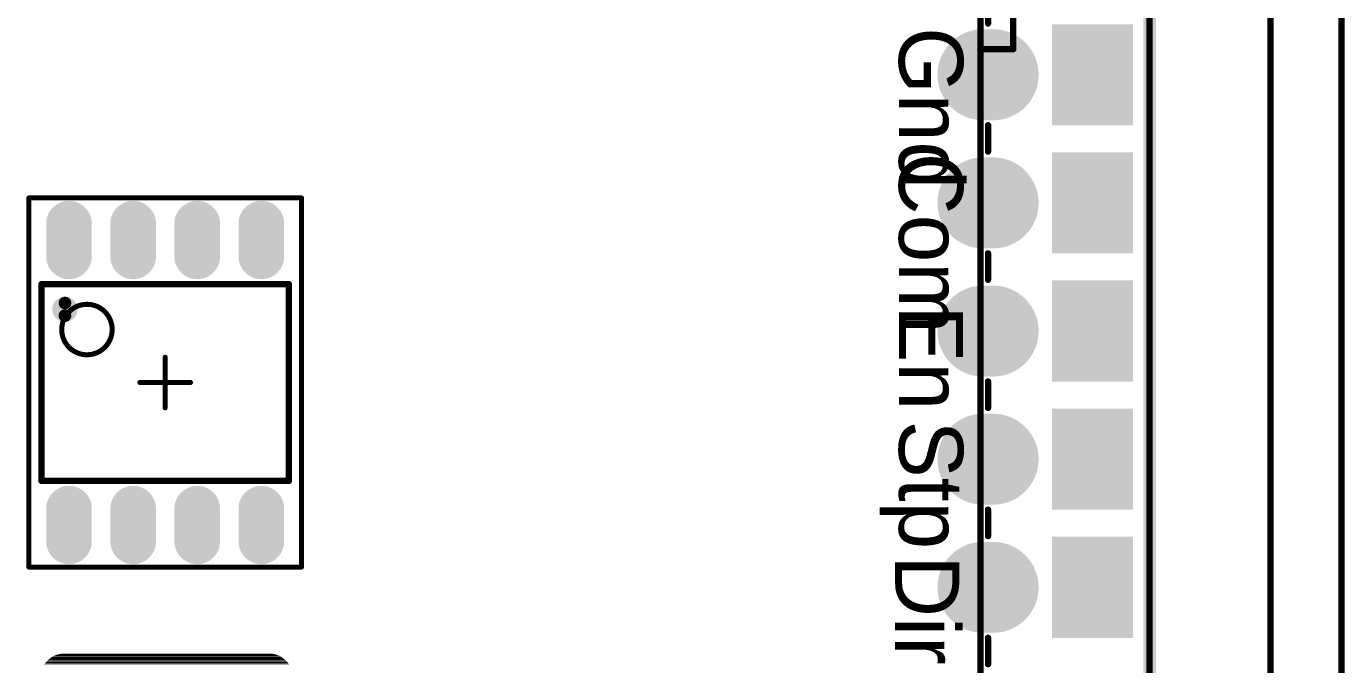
# Model space of a CAD drawing. Header units: millimetres. Extents: x 24.4 to 70.3, y 27.3 to 70.9.
# Drawn here: x 44.15 to 70.26, y 41.31 to 53.96 of the extents above; entities that cross this region are included whole.
import ezdxf

# ---------------------------------------------------------------- set-up
doc = ezdxf.new("R2010")
doc.units = ezdxf.units.MM
for name, color, linetype in [('BottomLayer', 5, 'Continuous'), ('BottomOverlay', 54, 'Continuous'), ('BottomPaste', 16, 'Continuous'), ('BottomSolder', 6, 'Continuous'), ('KeepOutLayer', 6, 'Continuous'), ('Mechanical1', 6, 'Continuous'), ('Mechanical13', 56, 'Continuous'), ('Mechanical15', 56, 'Continuous'), ('Mechanical2', 216, 'Continuous'), ('MidLayer1', 16, 'Continuous'), ('MidLayer2', 76, 'Continuous'), ('MultiLayer', 9, 'Continuous'), ('PadHoleLayer', 156, 'Continuous'), ('TopLayer', 1, 'Continuous'), ('TopOverlay', 2, 'Continuous'), ('TopSolder', 216, 'Continuous')]:
    doc.layers.add(name, color=color, linetype=linetype)

# ---------------------------------------------------------------- blocks, each defined once
blk = doc.blocks.new('XH_8AH_4')
at = {"layer": 'BottomLayer', "const_width": 1.6}
for points in [[(-0.1, 6.35), (0.1, 6.35)], [(-0.1, 3.81), (0.1, 3.81)], [(-0.1, 1.27), (0.1, 1.27)], [(-0.1, -1.27), (0.1, -1.27)], [(-0.1, -3.81), (0.1, -3.81)]]:
    blk.add_lwpolyline(points, dxfattribs=at)
at = {"layer": 'BottomLayer', "const_width": 0.8}
for points in [[(-0.5, 6.35, 1), (0.3, 6.35, 1)], [(-0.3, 6.35, 1), (0.5, 6.35, 1)], [(-0.5, 3.81, 1), (0.3, 3.81, 1)], [(-0.3, 3.81, 1), (0.5, 3.81, 1)], [(-0.5, 1.27, 1), (0.3, 1.27, 1)], [(-0.3, 1.27, 1), (0.5, 1.27, 1)], [(-0.5, -1.27, 1), (0.3, -1.27, 1)], [(-0.3, -1.27, 1), (0.5, -1.27, 1)], [(-0.5, -3.81, 1), (0.3, -3.81, 1)], [(-0.3, -3.81, 1), (0.5, -3.81, 1)]]:
    blk.add_lwpolyline(points, format="xyb", close=True, dxfattribs=at)
at = {"layer": 'BottomSolder', "const_width": 1.803}
for points in [[(-0.1, 6.35), (0.1, 6.35)], [(-0.1, 3.81), (0.1, 3.81)], [(-0.1, 1.27), (0.1, 1.27)], [(-0.1, -1.27), (0.1, -1.27)], [(-0.1, -3.81), (0.1, -3.81)]]:
    blk.add_lwpolyline(points, dxfattribs=at)
at = {"layer": 'BottomSolder', "const_width": 0.902}
for points in [[(-0.551, 6.35, 1), (0.351, 6.35, 1)], [(-0.351, 6.35, 1), (0.551, 6.35, 1)], [(-0.551, 3.81, 1), (0.351, 3.81, 1)], [(-0.351, 3.81, 1), (0.551, 3.81, 1)], [(-0.551, 1.27, 1), (0.351, 1.27, 1)], [(-0.351, 1.27, 1), (0.551, 1.27, 1)], [(-0.551, -1.27, 1), (0.351, -1.27, 1)], [(-0.351, -1.27, 1), (0.551, -1.27, 1)], [(-0.551, -3.81, 1), (0.351, -3.81, 1)], [(-0.351, -3.81, 1), (0.551, -3.81, 1)]]:
    blk.add_lwpolyline(points, format="xyb", close=True, dxfattribs=at)
at = {"layer": 'MidLayer1', "const_width": 1.6}
for points in [[(-0.1, 6.35), (0.1, 6.35)], [(-0.1, 3.81), (0.1, 3.81)], [(-0.1, 1.27), (0.1, 1.27)], [(-0.1, -1.27), (0.1, -1.27)], [(-0.1, -3.81), (0.1, -3.81)]]:
    blk.add_lwpolyline(points, dxfattribs=at)
at = {"layer": 'MidLayer1', "const_width": 0.8}
for points in [[(-0.5, 6.35, 1), (0.3, 6.35, 1)], [(-0.3, 6.35, 1), (0.5, 6.35, 1)], [(-0.5, 3.81, 1), (0.3, 3.81, 1)], [(-0.3, 3.81, 1), (0.5, 3.81, 1)], [(-0.5, 1.27, 1), (0.3, 1.27, 1)], [(-0.3, 1.27, 1), (0.5, 1.27, 1)], [(-0.5, -1.27, 1), (0.3, -1.27, 1)], [(-0.3, -1.27, 1), (0.5, -1.27, 1)], [(-0.5, -3.81, 1), (0.3, -3.81, 1)], [(-0.3, -3.81, 1), (0.5, -3.81, 1)]]:
    blk.add_lwpolyline(points, format="xyb", close=True, dxfattribs=at)
at = {"layer": 'MidLayer2', "const_width": 1.6}
for points in [[(-0.1, 6.35), (0.1, 6.35)], [(-0.1, 3.81), (0.1, 3.81)], [(-0.1, 1.27), (0.1, 1.27)], [(-0.1, -1.27), (0.1, -1.27)], [(-0.1, -3.81), (0.1, -3.81)]]:
    blk.add_lwpolyline(points, dxfattribs=at)
at = {"layer": 'MidLayer2', "const_width": 0.8}
for points in [[(-0.5, 6.35, 1), (0.3, 6.35, 1)], [(-0.3, 6.35, 1), (0.5, 6.35, 1)], [(-0.5, 3.81, 1), (0.3, 3.81, 1)], [(-0.3, 3.81, 1), (0.5, 3.81, 1)], [(-0.5, 1.27, 1), (0.3, 1.27, 1)], [(-0.3, 1.27, 1), (0.5, 1.27, 1)], [(-0.5, -1.27, 1), (0.3, -1.27, 1)], [(-0.3, -1.27, 1), (0.5, -1.27, 1)], [(-0.5, -3.81, 1), (0.3, -3.81, 1)], [(-0.3, -3.81, 1), (0.5, -3.81, 1)]]:
    blk.add_lwpolyline(points, format="xyb", close=True, dxfattribs=at)
at = {"layer": 'MultiLayer', "const_width": 1.6}
for points in [[(-0.1, 6.35), (0.1, 6.35)], [(-0.1, 3.81), (0.1, 3.81)], [(-0.1, 1.27), (0.1, 1.27)], [(-0.1, -1.27), (0.1, -1.27)], [(-0.1, -3.81), (0.1, -3.81)]]:
    blk.add_lwpolyline(points, dxfattribs=at)
at = {"layer": 'MultiLayer', "const_width": 0.8}
for points in [[(-0.5, 6.35, 1), (0.3, 6.35, 1)], [(-0.3, 6.35, 1), (0.5, 6.35, 1)], [(-0.5, 3.81, 1), (0.3, 3.81, 1)], [(-0.3, 3.81, 1), (0.5, 3.81, 1)], [(-0.5, 1.27, 1), (0.3, 1.27, 1)], [(-0.3, 1.27, 1), (0.5, 1.27, 1)], [(-0.5, -1.27, 1), (0.3, -1.27, 1)], [(-0.3, -1.27, 1), (0.5, -1.27, 1)], [(-0.5, -3.81, 1), (0.3, -3.81, 1)], [(-0.3, -3.81, 1), (0.5, -3.81, 1)]]:
    blk.add_lwpolyline(points, format="xyb", close=True, dxfattribs=at)
at = {"layer": 'PadHoleLayer', "const_width": 0.47}
for points in [[(-0.235, 6.35, 1), (0.235, 6.35, 1)], [(-0.235, 3.81, 1), (0.235, 3.81, 1)], [(-0.235, 1.27, 1), (0.235, 1.27, 1)], [(-0.235, -1.27, 1), (0.235, -1.27, 1)], [(-0.235, -3.81, 1), (0.235, -3.81, 1)]]:
    blk.add_lwpolyline(points, format="xyb", close=True, dxfattribs=at)
at = {"layer": 'TopLayer', "const_width": 1.6}
for points in [[(-0.1, 6.35), (0.1, 6.35)], [(-0.1, 3.81), (0.1, 3.81)], [(-0.1, 1.27), (0.1, 1.27)], [(-0.1, -1.27), (0.1, -1.27)], [(-0.1, -3.81), (0.1, -3.81)]]:
    blk.add_lwpolyline(points, dxfattribs=at)
at = {"layer": 'TopLayer', "const_width": 0.8}
for points in [[(-0.5, 6.35, 1), (0.3, 6.35, 1)], [(-0.3, 6.35, 1), (0.5, 6.35, 1)], [(-0.5, 3.81, 1), (0.3, 3.81, 1)], [(-0.3, 3.81, 1), (0.5, 3.81, 1)], [(-0.5, 1.27, 1), (0.3, 1.27, 1)], [(-0.3, 1.27, 1), (0.5, 1.27, 1)], [(-0.5, -1.27, 1), (0.3, -1.27, 1)], [(-0.3, -1.27, 1), (0.5, -1.27, 1)], [(-0.5, -3.81, 1), (0.3, -3.81, 1)], [(-0.3, -3.81, 1), (0.5, -3.81, 1)]]:
    blk.add_lwpolyline(points, format="xyb", close=True, dxfattribs=at)
at = {"layer": 'TopOverlay', "const_width": 0.127}
for points in [[(7, -9.19), (7, 9.19)], [(0, 7.368), (0, 7.889)], [(0, 4.828), (0, 5.349)], [(0, 2.288), (0, 2.809)], [(0, -0.252), (0, 0.269)], [(0, -2.792), (0, -2.271)], [(0, -5.332), (0, -4.811)]]:
    blk.add_lwpolyline(points, dxfattribs=at)
at = {"layer": 'TopOverlay', "const_width": 0.0635}
for points in [[(-0.032, 7.368, 1), (0.032, 7.368, 1)], [(-0.032, 5.349, 1), (0.032, 5.349, 1)], [(-0.032, 4.828, 1), (0.032, 4.828, 1)], [(-0.032, 2.809, 1), (0.032, 2.809, 1)], [(-0.032, 2.288, 1), (0.032, 2.288, 1)], [(-0.032, 0.269, 1), (0.032, 0.269, 1)], [(-0.032, -0.252, 1), (0.032, -0.252, 1)], [(-0.032, -2.271, 1), (0.032, -2.271, 1)], [(-0.032, -2.792, 1), (0.032, -2.792, 1)], [(-0.032, -4.811, 1), (0.032, -4.811, 1)], [(-0.032, -5.332, 1), (0.032, -5.332, 1)]]:
    blk.add_lwpolyline(points, format="xyb", close=True, dxfattribs=at)
at = {"layer": 'TopSolder', "const_width": 1.803}
for points in [[(-0.1, 6.35), (0.1, 6.35)], [(-0.1, 3.81), (0.1, 3.81)], [(-0.1, 1.27), (0.1, 1.27)], [(-0.1, -1.27), (0.1, -1.27)], [(-0.1, -3.81), (0.1, -3.81)]]:
    blk.add_lwpolyline(points, dxfattribs=at)
at = {"layer": 'TopSolder', "const_width": 0.902}
for points in [[(-0.551, 6.35, 1), (0.351, 6.35, 1)], [(-0.351, 6.35, 1), (0.551, 6.35, 1)], [(-0.551, 3.81, 1), (0.351, 3.81, 1)], [(-0.351, 3.81, 1), (0.551, 3.81, 1)], [(-0.551, 1.27, 1), (0.351, 1.27, 1)], [(-0.351, 1.27, 1), (0.551, 1.27, 1)], [(-0.551, -1.27, 1), (0.351, -1.27, 1)], [(-0.351, -1.27, 1), (0.551, -1.27, 1)], [(-0.551, -3.81, 1), (0.351, -3.81, 1)], [(-0.351, -3.81, 1), (0.551, -3.81, 1)]]:
    blk.add_lwpolyline(points, format="xyb", close=True, dxfattribs=at)
blk = doc.blocks.new('SOP_8_B_15')
at = {"layer": 'BottomLayer', "const_width": 0.7}
for points in [[(-2.5, 1.905), (-3.149, 1.905)], [(3.149, 1.905), (2.5, 1.905)], [(-2.5, 0.635), (-3.149, 0.635)], [(3.149, 0.635), (2.5, 0.635)], [(-2.5, -0.635), (-3.149, -0.635)], [(3.149, -0.635), (2.5, -0.635)], [(-2.5, -1.905), (-3.149, -1.905)], [(3.149, -1.905), (2.5, -1.905)]]:
    blk.add_lwpolyline(points, dxfattribs=at)
at = {"layer": 'BottomLayer', "const_width": 0.35}
for points in [[(-3.324, 1.905, 1), (-2.974, 1.905, 1)], [(-2.675, 1.905, 1), (-2.325, 1.905, 1)], [(2.325, 1.905, 1), (2.675, 1.905, 1)], [(2.974, 1.905, 1), (3.324, 1.905, 1)], [(-3.324, 0.635, 1), (-2.974, 0.635, 1)], [(-2.675, 0.635, 1), (-2.325, 0.635, 1)], [(2.325, 0.635, 1), (2.675, 0.635, 1)], [(2.974, 0.635, 1), (3.324, 0.635, 1)], [(-3.324, -0.635, 1), (-2.974, -0.635, 1)], [(-2.675, -0.635, 1), (-2.325, -0.635, 1)], [(2.325, -0.635, 1), (2.675, -0.635, 1)], [(2.974, -0.635, 1), (3.324, -0.635, 1)], [(-3.324, -1.905, 1), (-2.974, -1.905, 1)], [(-2.675, -1.905, 1), (-2.325, -1.905, 1)], [(2.325, -1.905, 1), (2.675, -1.905, 1)], [(2.974, -1.905, 1), (3.324, -1.905, 1)]]:
    blk.add_lwpolyline(points, format="xyb", close=True, dxfattribs=at)
at = {"layer": 'BottomOverlay', "const_width": 0.127}
for points in [[(1.95, 2.45), (-1.95, 2.45)], [(-1.95, -2.45), (-1.95, 2.45)], [(1.95, -2.45), (1.95, 2.45)], [(1.95, -2.45), (-1.95, -2.45)]]:
    blk.add_lwpolyline(points, dxfattribs=at)
at = {"layer": 'BottomOverlay'}
for points, const_width in [([(-1.982, 2.45, 1), (-1.918, 2.45, 1)], 0.0635), ([(-1.982, 2.45, 1), (-1.918, 2.45, 1)], 0.0635), ([(1.918, 2.45, 1), (1.982, 2.45, 1)], 0.0635), ([(1.918, 2.45, 1), (1.982, 2.45, 1)], 0.0635), ([(-1.325, -1.986, 1), (-1.575, -1.986, 1)], 0.25), ([(-1.638, -1.986, 1), (-1.513, -1.986, 1)], 0.125), ([(-1.388, -1.986, 1), (-1.263, -1.986, 1)], 0.125), ([(-1.982, -2.45, 1), (-1.918, -2.45, 1)], 0.0635), ([(-1.982, -2.45, 1), (-1.918, -2.45, 1)], 0.0635), ([(1.918, -2.45, 1), (1.982, -2.45, 1)], 0.0635), ([(1.918, -2.45, 1), (1.982, -2.45, 1)], 0.0635)]:
    blk.add_lwpolyline(points, format="xyb", close=True, dxfattribs=dict(at, const_width=const_width))
at = {"layer": 'BottomPaste', "const_width": 0.7}
for points in [[(-2.5, 1.905), (-3.149, 1.905)], [(3.149, 1.905), (2.5, 1.905)], [(-2.5, 0.635), (-3.149, 0.635)], [(3.149, 0.635), (2.5, 0.635)], [(-2.5, -0.635), (-3.149, -0.635)], [(3.149, -0.635), (2.5, -0.635)], [(-2.5, -1.905), (-3.149, -1.905)], [(3.149, -1.905), (2.5, -1.905)]]:
    blk.add_lwpolyline(points, dxfattribs=at)
at = {"layer": 'BottomPaste', "const_width": 0.35}
for points in [[(-3.324, 1.905, 1), (-2.974, 1.905, 1)], [(-2.675, 1.905, 1), (-2.325, 1.905, 1)], [(2.325, 1.905, 1), (2.675, 1.905, 1)], [(2.974, 1.905, 1), (3.324, 1.905, 1)], [(-3.324, 0.635, 1), (-2.974, 0.635, 1)], [(-2.675, 0.635, 1), (-2.325, 0.635, 1)], [(2.325, 0.635, 1), (2.675, 0.635, 1)], [(2.974, 0.635, 1), (3.324, 0.635, 1)], [(-3.324, -0.635, 1), (-2.974, -0.635, 1)], [(-2.675, -0.635, 1), (-2.325, -0.635, 1)], [(2.325, -0.635, 1), (2.675, -0.635, 1)], [(2.974, -0.635, 1), (3.324, -0.635, 1)], [(-3.324, -1.905, 1), (-2.974, -1.905, 1)], [(-2.675, -1.905, 1), (-2.325, -1.905, 1)], [(2.325, -1.905, 1), (2.675, -1.905, 1)], [(2.974, -1.905, 1), (3.324, -1.905, 1)]]:
    blk.add_lwpolyline(points, format="xyb", close=True, dxfattribs=at)
at = {"layer": 'BottomSolder', "const_width": 0.903}
for points in [[(-2.5, 1.905), (-3.149, 1.905)], [(3.149, 1.905), (2.5, 1.905)], [(-2.5, 0.635), (-3.149, 0.635)], [(3.149, 0.635), (2.5, 0.635)], [(-2.5, -0.635), (-3.149, -0.635)], [(3.149, -0.635), (2.5, -0.635)], [(-2.5, -1.905), (-3.149, -1.905)], [(3.149, -1.905), (2.5, -1.905)]]:
    blk.add_lwpolyline(points, dxfattribs=at)
at = {"layer": 'BottomSolder', "const_width": 0.452}
for points in [[(-3.375, 1.905, 1), (-2.923, 1.905, 1)], [(-2.726, 1.905, 1), (-2.274, 1.905, 1)], [(2.274, 1.905, 1), (2.726, 1.905, 1)], [(2.923, 1.905, 1), (3.375, 1.905, 1)], [(-3.375, 0.635, 1), (-2.923, 0.635, 1)], [(-2.726, 0.635, 1), (-2.274, 0.635, 1)], [(2.274, 0.635, 1), (2.726, 0.635, 1)], [(2.923, 0.635, 1), (3.375, 0.635, 1)], [(-3.375, -0.635, 1), (-2.923, -0.635, 1)], [(-2.726, -0.635, 1), (-2.274, -0.635, 1)], [(2.274, -0.635, 1), (2.726, -0.635, 1)], [(2.923, -0.635, 1), (3.375, -0.635, 1)], [(-3.375, -1.905, 1), (-2.923, -1.905, 1)], [(-2.726, -1.905, 1), (-2.274, -1.905, 1)], [(2.274, -1.905, 1), (2.726, -1.905, 1)], [(2.923, -1.905, 1), (3.375, -1.905, 1)]]:
    blk.add_lwpolyline(points, format="xyb", close=True, dxfattribs=at)
at = {"layer": 'Mechanical13'}
for points, const_width in [([(-0.55, -1.55, 1), (-1.55, -1.55, 1)], 0.1), ([(-1.575, -1.55, 1), (-1.525, -1.55, 1)], 0.05), ([(-0.575, -1.55, 1), (-0.525, -1.55, 1)], 0.05)]:
    blk.add_lwpolyline(points, format="xyb", close=True, dxfattribs=dict(at, const_width=const_width))
at = {"layer": 'Mechanical15', "const_width": 0.1}
for points in [[(3.658, 2.7), (-3.658, 2.7)], [(-3.658, -2.7), (-3.658, 2.7)], [(3.658, -2.7), (3.658, 2.7)], [(0, -0.5), (0, 0.5)], [(0.5, 0), (-0.5, 0)], [(3.658, -2.7), (-3.658, -2.7)]]:
    blk.add_lwpolyline(points, dxfattribs=at)
at = {"layer": 'Mechanical15', "const_width": 0.05}
for points in [[(-3.683, 2.7, 1), (-3.633, 2.7, 1)], [(-3.683, 2.7, 1), (-3.633, 2.7, 1)], [(3.633, 2.7, 1), (3.683, 2.7, 1)], [(3.633, 2.7, 1), (3.683, 2.7, 1)], [(-0.025, 0.5, 1), (0.025, 0.5, 1)], [(-0.525, 0, 1), (-0.475, 0, 1)], [(0.475, 0, 1), (0.525, 0, 1)], [(-0.025, -0.5, 1), (0.025, -0.5, 1)], [(-3.683, -2.7, 1), (-3.633, -2.7, 1)], [(-3.683, -2.7, 1), (-3.633, -2.7, 1)], [(3.633, -2.7, 1), (3.683, -2.7, 1)], [(3.633, -2.7, 1), (3.683, -2.7, 1)]]:
    blk.add_lwpolyline(points, format="xyb", close=True, dxfattribs=at)
blk = doc.blocks.new('XH_8AK_17')
at = {"layer": 'BottomLayer', "const_width": 0.98}
for points in [[(-3.5, 0), (-4.12, 0)], [(-0.96, 0), (-1.58, 0)], [(1.58, 0), (0.96, 0)], [(4.12, 0), (3.5, 0)], [(6.66, 0), (6.04, 0)]]:
    blk.add_lwpolyline(points, dxfattribs=at)
at = {"layer": 'BottomLayer', "const_width": 0.49}
for points in [[(-4.365, 0, 1), (-3.875, 0, 1)], [(-3.745, 0, 1), (-3.255, 0, 1)], [(-1.825, 0, 1), (-1.335, 0, 1)], [(-1.205, 0, 1), (-0.715, 0, 1)], [(0.715, 0, 1), (1.205, 0, 1)], [(1.335, 0, 1), (1.825, 0, 1)], [(3.255, 0, 1), (3.745, 0, 1)], [(3.875, 0, 1), (4.365, 0, 1)], [(5.795, 0, 1), (6.285, 0, 1)], [(6.415, 0, 1), (6.905, 0, 1)]]:
    blk.add_lwpolyline(points, format="xyb", close=True, dxfattribs=at)
at = {"layer": 'BottomLayer'}
for points in [[(-4.71, -0.521), (-2.91, -0.521), (-4.71, 0.876), (-2.91, 0.876)], [(-2.17, -0.521), (-0.37, -0.521), (-2.17, 0.876), (-0.37, 0.876)], [(0.37, -0.521), (2.17, -0.521), (0.37, 0.876), (2.17, 0.876)], [(2.91, -0.521), (4.71, -0.521), (2.91, 0.876), (4.71, 0.876)], [(5.45, -0.521), (7.25, -0.521), (5.45, 0.876), (7.25, 0.876)]]:
    blk.add_solid(points, dxfattribs=at)
at = {"layer": 'BottomPaste'}
for points in [[(-4.71, -0.521), (-2.91, -0.521), (-4.71, 0.876), (-2.91, 0.876)], [(-2.17, -0.521), (-0.37, -0.521), (-2.17, 0.876), (-0.37, 0.876)], [(0.37, -0.521), (2.17, -0.521), (0.37, 0.876), (2.17, 0.876)], [(2.91, -0.521), (4.71, -0.521), (2.91, 0.876), (4.71, 0.876)], [(5.45, -0.521), (7.25, -0.521), (5.45, 0.876), (7.25, 0.876)]]:
    blk.add_solid(points, dxfattribs=at)
at = {"layer": 'BottomSolder', "const_width": 1.183}
for points in [[(-3.5, 0), (-4.12, 0)], [(-0.96, 0), (-1.58, 0)], [(1.58, 0), (0.96, 0)], [(4.12, 0), (3.5, 0)], [(6.66, 0), (6.04, 0)]]:
    blk.add_lwpolyline(points, dxfattribs=at)
at = {"layer": 'BottomSolder', "const_width": 0.592}
for points in [[(-4.416, 0, 1), (-3.824, 0, 1)], [(-3.796, 0, 1), (-3.204, 0, 1)], [(-1.876, 0, 1), (-1.284, 0, 1)], [(-1.256, 0, 1), (-0.664, 0, 1)], [(0.664, 0, 1), (1.256, 0, 1)], [(1.284, 0, 1), (1.876, 0, 1)], [(3.204, 0, 1), (3.796, 0, 1)], [(3.824, 0, 1), (4.416, 0, 1)], [(5.744, 0, 1), (6.336, 0, 1)], [(6.364, 0, 1), (6.956, 0, 1)]]:
    blk.add_lwpolyline(points, format="xyb", close=True, dxfattribs=at)
at = {"layer": 'BottomSolder'}
for points in [[(-4.812, -0.622), (-2.808, -0.622), (-4.812, 0.978), (-2.808, 0.978)], [(-2.272, -0.622), (-0.268, -0.622), (-2.272, 0.978), (-0.268, 0.978)], [(0.268, -0.622), (2.272, -0.622), (0.268, 0.978), (2.272, 0.978)], [(2.808, -0.622), (4.812, -0.622), (2.808, 0.978), (4.812, 0.978)], [(5.348, -0.622), (7.352, -0.622), (5.348, 0.978), (7.352, 0.978)]]:
    blk.add_solid(points, dxfattribs=at)
at = {"layer": 'MidLayer1', "const_width": 0.98}
for points in [[(-3.5, 0), (-4.12, 0)], [(-0.96, 0), (-1.58, 0)], [(1.58, 0), (0.96, 0)], [(4.12, 0), (3.5, 0)], [(6.66, 0), (6.04, 0)]]:
    blk.add_lwpolyline(points, dxfattribs=at)
at = {"layer": 'MidLayer1', "const_width": 0.49}
for points in [[(-4.365, 0, 1), (-3.875, 0, 1)], [(-3.745, 0, 1), (-3.255, 0, 1)], [(-1.825, 0, 1), (-1.335, 0, 1)], [(-1.205, 0, 1), (-0.715, 0, 1)], [(0.715, 0, 1), (1.205, 0, 1)], [(1.335, 0, 1), (1.825, 0, 1)], [(3.255, 0, 1), (3.745, 0, 1)], [(3.875, 0, 1), (4.365, 0, 1)], [(5.795, 0, 1), (6.285, 0, 1)], [(6.415, 0, 1), (6.905, 0, 1)]]:
    blk.add_lwpolyline(points, format="xyb", close=True, dxfattribs=at)
at = {"layer": 'MidLayer2', "const_width": 0.98}
for points in [[(-3.5, 0), (-4.12, 0)], [(-0.96, 0), (-1.58, 0)], [(1.58, 0), (0.96, 0)], [(4.12, 0), (3.5, 0)], [(6.66, 0), (6.04, 0)]]:
    blk.add_lwpolyline(points, dxfattribs=at)
at = {"layer": 'MidLayer2', "const_width": 0.49}
for points in [[(-4.365, 0, 1), (-3.875, 0, 1)], [(-3.745, 0, 1), (-3.255, 0, 1)], [(-1.825, 0, 1), (-1.335, 0, 1)], [(-1.205, 0, 1), (-0.715, 0, 1)], [(0.715, 0, 1), (1.205, 0, 1)], [(1.335, 0, 1), (1.825, 0, 1)], [(3.255, 0, 1), (3.745, 0, 1)], [(3.875, 0, 1), (4.365, 0, 1)], [(5.795, 0, 1), (6.285, 0, 1)], [(6.415, 0, 1), (6.905, 0, 1)]]:
    blk.add_lwpolyline(points, format="xyb", close=True, dxfattribs=at)
at = {"layer": 'MultiLayer', "const_width": 0.98}
for points in [[(-3.5, 0), (-4.12, 0)], [(-0.96, 0), (-1.58, 0)], [(1.58, 0), (0.96, 0)], [(4.12, 0), (3.5, 0)], [(6.66, 0), (6.04, 0)]]:
    blk.add_lwpolyline(points, dxfattribs=at)
at = {"layer": 'MultiLayer', "const_width": 0.49}
for points in [[(-4.365, 0, 1), (-3.875, 0, 1)], [(-3.745, 0, 1), (-3.255, 0, 1)], [(-1.825, 0, 1), (-1.335, 0, 1)], [(-1.205, 0, 1), (-0.715, 0, 1)], [(0.715, 0, 1), (1.205, 0, 1)], [(1.335, 0, 1), (1.825, 0, 1)], [(3.255, 0, 1), (3.745, 0, 1)], [(3.875, 0, 1), (4.365, 0, 1)], [(5.795, 0, 1), (6.285, 0, 1)], [(6.415, 0, 1), (6.905, 0, 1)]]:
    blk.add_lwpolyline(points, format="xyb", close=True, dxfattribs=at)
at = {"layer": 'PadHoleLayer', "const_width": 0.415}
for points in [[(-4.018, 0, 1), (-3.602, 0, 1)], [(-1.477, 0, 1), (-1.062, 0, 1)], [(1.062, 0, 1), (1.478, 0, 1)], [(3.602, 0, 1), (4.018, 0, 1)], [(6.142, 0, 1), (6.558, 0, 1)]]:
    blk.add_lwpolyline(points, format="xyb", close=True, dxfattribs=at)
at = {"layer": 'TopLayer', "const_width": 0.98}
for points in [[(-3.5, 0), (-4.12, 0)], [(-0.96, 0), (-1.58, 0)], [(1.58, 0), (0.96, 0)], [(4.12, 0), (3.5, 0)], [(6.66, 0), (6.04, 0)]]:
    blk.add_lwpolyline(points, dxfattribs=at)
at = {"layer": 'TopLayer', "const_width": 0.49}
for points in [[(-4.365, 0, 1), (-3.875, 0, 1)], [(-3.745, 0, 1), (-3.255, 0, 1)], [(-1.825, 0, 1), (-1.335, 0, 1)], [(-1.205, 0, 1), (-0.715, 0, 1)], [(0.715, 0, 1), (1.205, 0, 1)], [(1.335, 0, 1), (1.825, 0, 1)], [(3.255, 0, 1), (3.745, 0, 1)], [(3.875, 0, 1), (4.365, 0, 1)], [(5.795, 0, 1), (6.285, 0, 1)], [(6.415, 0, 1), (6.905, 0, 1)]]:
    blk.add_lwpolyline(points, format="xyb", close=True, dxfattribs=at)
at = {"layer": 'TopOverlay', "const_width": 0.127}
for points in [[(-6.35, 2.4), (6.858, 2.4)], [(6.858, 2.4), (6.858, 1.75)], [(6.858, 2.4), (8.763, 2.4)], [(6.858, 1.75), (8.763, 1.75)], [(-11.43, -3.345), (11.36, -3.345)]]:
    blk.add_lwpolyline(points, dxfattribs=at)
at = {"layer": 'TopOverlay', "const_width": 0.0635}
for points in [[(6.826, 2.4, 1), (6.89, 2.4, 1)], [(6.826, 2.4, 1), (6.89, 2.4, 1)], [(6.826, 2.4, 1), (6.89, 2.4, 1)], [(6.826, 1.75, 1), (6.89, 1.75, 1)], [(6.826, 1.75, 1), (6.89, 1.75, 1)]]:
    blk.add_lwpolyline(points, format="xyb", close=True, dxfattribs=at)
at = {"layer": 'TopSolder', "const_width": 1.183}
for points in [[(-3.5, 0), (-4.12, 0)], [(-0.96, 0), (-1.58, 0)], [(1.58, 0), (0.96, 0)], [(4.12, 0), (3.5, 0)], [(6.66, 0), (6.04, 0)]]:
    blk.add_lwpolyline(points, dxfattribs=at)
at = {"layer": 'TopSolder', "const_width": 0.592}
for points in [[(-4.416, 0, 1), (-3.824, 0, 1)], [(-3.796, 0, 1), (-3.204, 0, 1)], [(-1.876, 0, 1), (-1.284, 0, 1)], [(-1.256, 0, 1), (-0.664, 0, 1)], [(0.664, 0, 1), (1.256, 0, 1)], [(1.284, 0, 1), (1.876, 0, 1)], [(3.204, 0, 1), (3.796, 0, 1)], [(3.824, 0, 1), (4.416, 0, 1)], [(5.744, 0, 1), (6.336, 0, 1)], [(6.364, 0, 1), (6.956, 0, 1)]]:
    blk.add_lwpolyline(points, format="xyb", close=True, dxfattribs=at)

msp = doc.modelspace()

# ---------------------------------------------------------------- linework, layer by layer
at = {"layer": 'KeepOutLayer', "const_width": 0.254}
msp.add_lwpolyline([(66.4, 31.695), (66.4, 62.105)], dxfattribs=at)
at = {"layer": 'Mechanical1', "const_width": 0.254}
msp.add_lwpolyline([(66.4, 31.695), (66.4, 62.105)], dxfattribs=at)
at = {"layer": 'Mechanical2', "const_width": 0.127}
msp.add_lwpolyline([(66.4, 27.4), (66.4, 66.4)], dxfattribs=at)
at = {"layer": 'TopOverlay', "const_width": 0.00162}
for points in [[(44.817, 41.52), (49.042, 41.52)], [(44.825, 41.522), (49.034, 41.522)], [(44.835, 41.524), (49.024, 41.524)], [(44.844, 41.525), (49.014, 41.525)], [(44.857, 41.527), (49.001, 41.527)], [(44.873, 41.528), (48.985, 41.528)], [(44.502, 41.309), (49.357, 41.309)], [(44.504, 41.312), (49.355, 41.312)], [(44.504, 41.31), (49.355, 41.31)], [(44.505, 41.313), (49.353, 41.313)], [(44.507, 41.317), (49.352, 41.317)], [(44.507, 41.315), (49.352, 41.315)], [(44.508, 41.318), (49.35, 41.318)], [(44.51, 41.32), (49.349, 41.32)], [(44.512, 41.323), (49.347, 41.323)], [(44.512, 41.322), (49.347, 41.322)], [(44.513, 41.325), (49.345, 41.325)], [(44.515, 41.328), (49.344, 41.328)], [(44.515, 41.326), (49.344, 41.326)], [(44.516, 41.33), (49.342, 41.33)], [(44.518, 41.331), (49.34, 41.331)], [(44.52, 41.334), (49.339, 41.334)], [(44.52, 41.333), (49.339, 41.333)], [(44.521, 41.336), (49.337, 41.336)], [(44.523, 41.338), (49.336, 41.338)], [(44.525, 41.339), (49.334, 41.339)], [(44.526, 41.343), (49.332, 41.343)], [(44.526, 41.341), (49.332, 41.341)], [(44.528, 41.344), (49.331, 41.344)], [(44.529, 41.346), (49.329, 41.346)], [(44.531, 41.347), (49.328, 41.347)], [(44.533, 41.351), (49.326, 41.351)], [(44.533, 41.349), (49.326, 41.349)], [(44.534, 41.352), (49.324, 41.352)], [(44.536, 41.354), (49.323, 41.354)], [(44.537, 41.355), (49.321, 41.355)], [(44.539, 41.357), (49.319, 41.357)], [(44.541, 41.359), (49.318, 41.359)], [(44.542, 41.362), (49.316, 41.362)], [(44.542, 41.36), (49.316, 41.36)], [(44.544, 41.364), (49.315, 41.364)], [(44.546, 41.365), (49.313, 41.365)], [(44.547, 41.367), (49.311, 41.367)], [(44.549, 41.368), (49.31, 41.368)], [(44.55, 41.37), (49.308, 41.37)], [(44.552, 41.372), (49.307, 41.372)], [(44.554, 41.373), (49.305, 41.373)], [(44.555, 41.375), (49.303, 41.375)], [(44.557, 41.376), (49.302, 41.376)], [(44.558, 41.378), (49.3, 41.378)], [(44.56, 41.38), (49.298, 41.38)], [(44.562, 41.381), (49.297, 41.381)], [(44.563, 41.383), (49.295, 41.383)], [(44.565, 41.385), (49.294, 41.385)], [(44.567, 41.386), (49.292, 41.386)], [(44.568, 41.388), (49.29, 41.388)], [(44.57, 41.389), (49.289, 41.389)], [(44.571, 41.391), (49.287, 41.391)], [(44.573, 41.393), (49.286, 41.393)], [(44.575, 41.394), (49.284, 41.394)], [(44.576, 41.396), (49.282, 41.396)], [(44.578, 41.397), (49.281, 41.397)], [(44.579, 41.399), (49.279, 41.399)], [(44.581, 41.401), (49.277, 41.401)], [(44.583, 41.402), (49.276, 41.402)], [(44.584, 41.404), (49.274, 41.404)], [(44.586, 41.406), (49.273, 41.406)], [(44.589, 41.407), (49.269, 41.407)], [(44.591, 41.409), (49.268, 41.409)], [(44.592, 41.41), (49.266, 41.41)], [(44.594, 41.412), (49.265, 41.412)], [(44.596, 41.414), (49.263, 41.414)], [(44.597, 41.415), (49.261, 41.415)], [(44.6, 41.417), (49.258, 41.417)], [(44.602, 41.418), (49.256, 41.418)], [(44.604, 41.42), (49.255, 41.42)], [(44.605, 41.422), (49.253, 41.422)], [(44.609, 41.423), (49.25, 41.423)], [(44.61, 41.425), (49.248, 41.425)], [(44.612, 41.427), (49.247, 41.427)], [(44.613, 41.428), (49.245, 41.428)], [(44.617, 41.43), (49.242, 41.43)], [(44.618, 41.431), (49.24, 41.431)], [(44.62, 41.433), (49.239, 41.433)], [(44.623, 41.435), (49.235, 41.435)], [(44.625, 41.436), (49.234, 41.436)], [(44.628, 41.438), (49.231, 41.438)], [(44.63, 41.439), (49.229, 41.439)], [(44.631, 41.441), (49.227, 41.441)], [(44.634, 41.443), (49.224, 41.443)], [(44.636, 41.444), (49.223, 41.444)], [(44.639, 41.446), (49.219, 41.446)], [(44.641, 41.448), (49.218, 41.448)], [(44.644, 41.449), (49.214, 41.449)], [(44.646, 41.451), (49.213, 41.451)], [(44.649, 41.452), (49.21, 41.452)], [(44.651, 41.454), (49.208, 41.454)], [(44.654, 41.456), (49.205, 41.456)], [(44.657, 41.457), (49.202, 41.457)], [(44.659, 41.459), (49.2, 41.459)], [(44.662, 41.46), (49.197, 41.46)], [(44.665, 41.462), (49.193, 41.462)], [(44.667, 41.464), (49.192, 41.464)], [(44.67, 41.465), (49.189, 41.465)], [(44.673, 41.467), (49.185, 41.467)], [(44.676, 41.469), (49.182, 41.469)], [(44.68, 41.47), (49.181, 41.47)], [(44.681, 41.472), (49.177, 41.472)], [(44.684, 41.473), (49.174, 41.473)], [(44.688, 41.475), (49.171, 41.475)], [(44.691, 41.477), (49.168, 41.477)], [(44.694, 41.478), (49.164, 41.478)], [(44.697, 41.48), (49.161, 41.48)], [(44.701, 41.482), (49.158, 41.482)], [(44.704, 41.483), (49.155, 41.483)], [(44.707, 41.485), (49.151, 41.485)], [(44.712, 41.486), (49.147, 41.486)], [(44.715, 41.488), (49.143, 41.488)], [(44.718, 41.49), (49.14, 41.49)], [(44.722, 41.491), (49.137, 41.491)], [(44.726, 41.493), (49.132, 41.493)], [(44.73, 41.494), (49.129, 41.494)], [(44.735, 41.496), (49.124, 41.496)], [(44.738, 41.498), (49.121, 41.498)], [(44.743, 41.499), (49.116, 41.499)], [(44.747, 41.501), (49.111, 41.501)], [(44.752, 41.503), (49.106, 41.503)], [(44.757, 41.504), (49.101, 41.504)], [(44.762, 41.506), (49.097, 41.506)], [(44.767, 41.507), (49.092, 41.507)], [(44.772, 41.509), (49.087, 41.509)], [(44.777, 41.511), (49.082, 41.511)], [(44.783, 41.512), (49.076, 41.512)], [(44.789, 41.514), (49.069, 41.514)], [(44.796, 41.515), (49.064, 41.515)], [(44.802, 41.517), (49.056, 41.517)], [(44.809, 41.519), (49.05, 41.519)]]:
    msp.add_lwpolyline(points, dxfattribs=at)
at = {"layer": 'TopOverlay', "const_width": 0.000808}
for points in [[(44.817, 41.52, 1), (44.817, 41.52, 1)], [(44.825, 41.522, 1), (44.825, 41.522, 1)], [(44.834, 41.524, 1), (44.835, 41.524, 1)], [(44.844, 41.525, 1), (44.845, 41.525, 1)], [(44.857, 41.527, 1), (44.858, 41.527, 1)], [(44.873, 41.528, 1), (44.874, 41.528, 1)], [(48.985, 41.528, 1), (48.985, 41.528, 1)], [(49.001, 41.527, 1), (49.002, 41.527, 1)], [(49.014, 41.525, 1), (49.015, 41.525, 1)], [(49.023, 41.524, 1), (49.024, 41.524, 1)], [(49.033, 41.522, 1), (49.034, 41.522, 1)], [(49.041, 41.52, 1), (49.042, 41.52, 1)], [(44.501, 41.309, 1), (44.502, 41.309, 1)], [(44.503, 41.312, 1), (44.504, 41.312, 1)], [(44.503, 41.31, 1), (44.504, 41.31, 1)], [(44.505, 41.313, 1), (44.506, 41.313, 1)], [(44.506, 41.317, 1), (44.507, 41.317, 1)], [(44.506, 41.315, 1), (44.507, 41.315, 1)], [(44.508, 41.318, 1), (44.509, 41.318, 1)], [(44.51, 41.32, 1), (44.51, 41.32, 1)], [(44.511, 41.323, 1), (44.512, 41.323, 1)], [(44.511, 41.322, 1), (44.512, 41.322, 1)], [(44.513, 41.325, 1), (44.514, 41.325, 1)], [(44.514, 41.328, 1), (44.515, 41.328, 1)], [(44.514, 41.326, 1), (44.515, 41.326, 1)], [(44.516, 41.33, 1), (44.517, 41.33, 1)], [(44.518, 41.331, 1), (44.518, 41.331, 1)], [(44.519, 41.334, 1), (44.52, 41.334, 1)], [(44.519, 41.333, 1), (44.52, 41.333, 1)], [(44.521, 41.336, 1), (44.522, 41.336, 1)], [(44.523, 41.338, 1), (44.523, 41.338, 1)], [(44.524, 41.339, 1), (44.525, 41.339, 1)], [(44.526, 41.343, 1), (44.527, 41.343, 1)], [(44.526, 41.341, 1), (44.527, 41.341, 1)], [(44.527, 41.344, 1), (44.528, 41.344, 1)], [(44.529, 41.346, 1), (44.53, 41.346, 1)], [(44.531, 41.347, 1), (44.531, 41.347, 1)], [(44.532, 41.351, 1), (44.533, 41.351, 1)], [(44.532, 41.349, 1), (44.533, 41.349, 1)], [(44.534, 41.352, 1), (44.535, 41.352, 1)], [(44.535, 41.354, 1), (44.536, 41.354, 1)], [(44.537, 41.355, 1), (44.538, 41.355, 1)], [(44.539, 41.357, 1), (44.539, 41.357, 1)], [(44.54, 41.359, 1), (44.541, 41.359, 1)], [(44.542, 41.362, 1), (44.543, 41.362, 1)], [(44.542, 41.36, 1), (44.543, 41.36, 1)], [(44.544, 41.364, 1), (44.544, 41.364, 1)], [(44.545, 41.365, 1), (44.546, 41.365, 1)], [(44.547, 41.367, 1), (44.548, 41.367, 1)], [(44.548, 41.368, 1), (44.549, 41.368, 1)], [(44.55, 41.37, 1), (44.551, 41.37, 1)], [(44.552, 41.372, 1), (44.552, 41.372, 1)], [(44.553, 41.373, 1), (44.554, 41.373, 1)], [(44.555, 41.375, 1), (44.556, 41.375, 1)], [(44.556, 41.376, 1), (44.557, 41.376, 1)], [(44.558, 41.378, 1), (44.559, 41.378, 1)], [(44.56, 41.38, 1), (44.56, 41.38, 1)], [(44.561, 41.381, 1), (44.562, 41.381, 1)], [(44.563, 41.383, 1), (44.564, 41.383, 1)], [(44.565, 41.385, 1), (44.565, 41.385, 1)], [(44.566, 41.386, 1), (44.567, 41.386, 1)], [(44.568, 41.388, 1), (44.569, 41.388, 1)], [(44.569, 41.389, 1), (44.57, 41.389, 1)], [(44.571, 41.391, 1), (44.572, 41.391, 1)], [(44.573, 41.393, 1), (44.573, 41.393, 1)], [(44.574, 41.394, 1), (44.575, 41.394, 1)], [(44.576, 41.396, 1), (44.577, 41.396, 1)], [(44.577, 41.397, 1), (44.578, 41.397, 1)], [(44.579, 41.399, 1), (44.58, 41.399, 1)], [(44.581, 41.401, 1), (44.581, 41.401, 1)], [(44.582, 41.402, 1), (44.583, 41.402, 1)], [(44.584, 41.404, 1), (44.585, 41.404, 1)], [(44.586, 41.406, 1), (44.586, 41.406, 1)], [(44.589, 41.407, 1), (44.59, 41.407, 1)], [(44.59, 41.409, 1), (44.591, 41.409, 1)], [(44.592, 41.41, 1), (44.593, 41.41, 1)], [(44.594, 41.412, 1), (44.594, 41.412, 1)], [(44.595, 41.414, 1), (44.596, 41.414, 1)], [(44.597, 41.415, 1), (44.598, 41.415, 1)], [(44.6, 41.417, 1), (44.601, 41.417, 1)], [(44.602, 41.418, 1), (44.602, 41.418, 1)], [(44.603, 41.42, 1), (44.604, 41.42, 1)], [(44.605, 41.422, 1), (44.606, 41.422, 1)], [(44.608, 41.423, 1), (44.609, 41.423, 1)], [(44.61, 41.425, 1), (44.611, 41.425, 1)], [(44.611, 41.427, 1), (44.612, 41.427, 1)], [(44.613, 41.428, 1), (44.614, 41.428, 1)], [(44.616, 41.43, 1), (44.617, 41.43, 1)], [(44.618, 41.431, 1), (44.619, 41.431, 1)], [(44.619, 41.433, 1), (44.62, 41.433, 1)], [(44.623, 41.435, 1), (44.623, 41.435, 1)], [(44.624, 41.436, 1), (44.625, 41.436, 1)], [(44.628, 41.438, 1), (44.628, 41.438, 1)], [(44.629, 41.439, 1), (44.63, 41.439, 1)], [(44.631, 41.441, 1), (44.632, 41.441, 1)], [(44.634, 41.443, 1), (44.635, 41.443, 1)], [(44.636, 41.444, 1), (44.636, 41.444, 1)], [(44.639, 41.446, 1), (44.64, 41.446, 1)], [(44.64, 41.448, 1), (44.641, 41.448, 1)], [(44.644, 41.449, 1), (44.644, 41.449, 1)], [(44.645, 41.451, 1), (44.646, 41.451, 1)], [(44.649, 41.452, 1), (44.649, 41.452, 1)], [(44.65, 41.454, 1), (44.651, 41.454, 1)], [(44.653, 41.456, 1), (44.654, 41.456, 1)], [(44.657, 41.457, 1), (44.657, 41.457, 1)], [(44.658, 41.459, 1), (44.659, 41.459, 1)], [(44.661, 41.46, 1), (44.662, 41.46, 1)], [(44.665, 41.462, 1), (44.665, 41.462, 1)], [(44.666, 41.464, 1), (44.667, 41.464, 1)], [(44.67, 41.465, 1), (44.67, 41.465, 1)], [(44.673, 41.467, 1), (44.674, 41.467, 1)], [(44.676, 41.469, 1), (44.677, 41.469, 1)], [(44.679, 41.47, 1), (44.68, 41.47, 1)], [(44.681, 41.472, 1), (44.682, 41.472, 1)], [(44.684, 41.473, 1), (44.685, 41.473, 1)], [(44.687, 41.475, 1), (44.688, 41.475, 1)], [(44.691, 41.477, 1), (44.691, 41.477, 1)], [(44.694, 41.478, 1), (44.695, 41.478, 1)], [(44.697, 41.48, 1), (44.698, 41.48, 1)], [(44.7, 41.482, 1), (44.701, 41.482, 1)], [(44.703, 41.483, 1), (44.704, 41.483, 1)], [(44.707, 41.485, 1), (44.707, 41.485, 1)], [(44.712, 41.486, 1), (44.712, 41.486, 1)], [(44.715, 41.488, 1), (44.716, 41.488, 1)], [(44.718, 41.49, 1), (44.719, 41.49, 1)], [(44.721, 41.491, 1), (44.722, 41.491, 1)], [(44.726, 41.493, 1), (44.727, 41.493, 1)], [(44.729, 41.494, 1), (44.73, 41.494, 1)], [(44.734, 41.496, 1), (44.735, 41.496, 1)], [(44.737, 41.498, 1), (44.738, 41.498, 1)], [(44.742, 41.499, 1), (44.743, 41.499, 1)], [(44.747, 41.501, 1), (44.748, 41.501, 1)], [(44.752, 41.503, 1), (44.753, 41.503, 1)], [(44.757, 41.504, 1), (44.758, 41.504, 1)], [(44.762, 41.506, 1), (44.762, 41.506, 1)], [(44.766, 41.507, 1), (44.767, 41.507, 1)], [(44.771, 41.509, 1), (44.772, 41.509, 1)], [(44.776, 41.511, 1), (44.777, 41.511, 1)], [(44.783, 41.512, 1), (44.783, 41.512, 1)], [(44.789, 41.514, 1), (44.79, 41.514, 1)], [(44.796, 41.515, 1), (44.796, 41.515, 1)], [(44.802, 41.517, 1), (44.803, 41.517, 1)], [(44.808, 41.519, 1), (44.809, 41.519, 1)], [(49.049, 41.519, 1), (49.05, 41.519, 1)], [(49.056, 41.517, 1), (49.057, 41.517, 1)], [(49.064, 41.515, 1), (49.065, 41.515, 1)], [(49.069, 41.514, 1), (49.069, 41.514, 1)], [(49.075, 41.512, 1), (49.076, 41.512, 1)], [(49.082, 41.511, 1), (49.082, 41.511, 1)], [(49.086, 41.509, 1), (49.087, 41.509, 1)], [(49.091, 41.507, 1), (49.092, 41.507, 1)], [(49.096, 41.506, 1), (49.097, 41.506, 1)], [(49.101, 41.504, 1), (49.102, 41.504, 1)], [(49.106, 41.503, 1), (49.107, 41.503, 1)], [(49.111, 41.501, 1), (49.111, 41.501, 1)], [(49.116, 41.499, 1), (49.116, 41.499, 1)], [(49.12, 41.498, 1), (49.121, 41.498, 1)], [(49.124, 41.496, 1), (49.124, 41.496, 1)], [(49.128, 41.494, 1), (49.129, 41.494, 1)], [(49.132, 41.493, 1), (49.132, 41.493, 1)], [(49.137, 41.491, 1), (49.137, 41.491, 1)], [(49.14, 41.49, 1), (49.141, 41.49, 1)], [(49.143, 41.488, 1), (49.144, 41.488, 1)], [(49.146, 41.486, 1), (49.147, 41.486, 1)], [(49.151, 41.485, 1), (49.152, 41.485, 1)], [(49.154, 41.483, 1), (49.155, 41.483, 1)], [(49.158, 41.482, 1), (49.158, 41.482, 1)], [(49.161, 41.48, 1), (49.162, 41.48, 1)], [(49.164, 41.478, 1), (49.165, 41.478, 1)], [(49.167, 41.477, 1), (49.168, 41.477, 1)], [(49.17, 41.475, 1), (49.171, 41.475, 1)], [(49.174, 41.473, 1), (49.174, 41.473, 1)], [(49.177, 41.472, 1), (49.178, 41.472, 1)], [(49.18, 41.47, 1), (49.181, 41.47, 1)], [(49.182, 41.469, 1), (49.183, 41.469, 1)], [(49.185, 41.467, 1), (49.186, 41.467, 1)], [(49.188, 41.465, 1), (49.189, 41.465, 1)], [(49.191, 41.464, 1), (49.192, 41.464, 1)], [(49.193, 41.462, 1), (49.194, 41.462, 1)], [(49.196, 41.46, 1), (49.197, 41.46, 1)], [(49.2, 41.459, 1), (49.2, 41.459, 1)], [(49.201, 41.457, 1), (49.202, 41.457, 1)], [(49.204, 41.456, 1), (49.205, 41.456, 1)], [(49.208, 41.454, 1), (49.208, 41.454, 1)], [(49.209, 41.452, 1), (49.21, 41.452, 1)], [(49.212, 41.451, 1), (49.213, 41.451, 1)], [(49.214, 41.449, 1), (49.215, 41.449, 1)], [(49.217, 41.448, 1), (49.218, 41.448, 1)], [(49.219, 41.446, 1), (49.22, 41.446, 1)], [(49.222, 41.444, 1), (49.223, 41.444, 1)], [(49.224, 41.443, 1), (49.225, 41.443, 1)], [(49.227, 41.441, 1), (49.228, 41.441, 1)], [(49.229, 41.439, 1), (49.229, 41.439, 1)], [(49.23, 41.438, 1), (49.231, 41.438, 1)], [(49.233, 41.436, 1), (49.234, 41.436, 1)], [(49.235, 41.435, 1), (49.236, 41.435, 1)], [(49.238, 41.433, 1), (49.239, 41.433, 1)], [(49.24, 41.431, 1), (49.241, 41.431, 1)], [(49.242, 41.43, 1), (49.242, 41.43, 1)], [(49.245, 41.428, 1), (49.246, 41.428, 1)], [(49.246, 41.427, 1), (49.247, 41.427, 1)], [(49.248, 41.425, 1), (49.249, 41.425, 1)], [(49.25, 41.423, 1), (49.25, 41.423, 1)], [(49.253, 41.422, 1), (49.254, 41.422, 1)], [(49.254, 41.42, 1), (49.255, 41.42, 1)], [(49.256, 41.418, 1), (49.257, 41.418, 1)], [(49.258, 41.417, 1), (49.258, 41.417, 1)], [(49.261, 41.415, 1), (49.262, 41.415, 1)], [(49.263, 41.414, 1), (49.263, 41.414, 1)], [(49.264, 41.412, 1), (49.265, 41.412, 1)], [(49.266, 41.41, 1), (49.267, 41.41, 1)], [(49.267, 41.409, 1), (49.268, 41.409, 1)], [(49.269, 41.407, 1), (49.27, 41.407, 1)], [(49.272, 41.406, 1), (49.273, 41.406, 1)], [(49.274, 41.404, 1), (49.275, 41.404, 1)], [(49.275, 41.402, 1), (49.276, 41.402, 1)], [(49.277, 41.401, 1), (49.278, 41.401, 1)], [(49.279, 41.399, 1), (49.279, 41.399, 1)], [(49.28, 41.397, 1), (49.281, 41.397, 1)], [(49.282, 41.396, 1), (49.283, 41.396, 1)], [(49.284, 41.394, 1), (49.284, 41.394, 1)], [(49.285, 41.393, 1), (49.286, 41.393, 1)], [(49.287, 41.391, 1), (49.288, 41.391, 1)], [(49.288, 41.389, 1), (49.289, 41.389, 1)], [(49.29, 41.388, 1), (49.291, 41.388, 1)], [(49.292, 41.386, 1), (49.292, 41.386, 1)], [(49.293, 41.385, 1), (49.294, 41.385, 1)], [(49.295, 41.383, 1), (49.296, 41.383, 1)], [(49.296, 41.381, 1), (49.297, 41.381, 1)], [(49.298, 41.38, 1), (49.299, 41.38, 1)], [(49.3, 41.378, 1), (49.3, 41.378, 1)], [(49.301, 41.376, 1), (49.302, 41.376, 1)], [(49.303, 41.375, 1), (49.304, 41.375, 1)], [(49.305, 41.373, 1), (49.305, 41.373, 1)], [(49.306, 41.372, 1), (49.307, 41.372, 1)], [(49.308, 41.37, 1), (49.309, 41.37, 1)], [(49.309, 41.368, 1), (49.31, 41.368, 1)], [(49.311, 41.367, 1), (49.312, 41.367, 1)], [(49.313, 41.365, 1), (49.313, 41.365, 1)], [(49.314, 41.364, 1), (49.315, 41.364, 1)], [(49.316, 41.362, 1), (49.317, 41.362, 1)], [(49.316, 41.36, 1), (49.317, 41.36, 1)], [(49.317, 41.359, 1), (49.318, 41.359, 1)], [(49.319, 41.357, 1), (49.32, 41.357, 1)], [(49.321, 41.355, 1), (49.321, 41.355, 1)], [(49.322, 41.354, 1), (49.323, 41.354, 1)], [(49.324, 41.352, 1), (49.325, 41.352, 1)], [(49.326, 41.351, 1), (49.326, 41.351, 1)], [(49.326, 41.349, 1), (49.326, 41.349, 1)], [(49.327, 41.347, 1), (49.328, 41.347, 1)], [(49.329, 41.346, 1), (49.33, 41.346, 1)], [(49.33, 41.344, 1), (49.331, 41.344, 1)], [(49.332, 41.343, 1), (49.333, 41.343, 1)], [(49.332, 41.341, 1), (49.333, 41.341, 1)], [(49.334, 41.339, 1), (49.334, 41.339, 1)], [(49.335, 41.338, 1), (49.336, 41.338, 1)], [(49.337, 41.336, 1), (49.338, 41.336, 1)], [(49.338, 41.334, 1), (49.339, 41.334, 1)], [(49.338, 41.333, 1), (49.339, 41.333, 1)], [(49.34, 41.331, 1), (49.341, 41.331, 1)], [(49.342, 41.33, 1), (49.342, 41.33, 1)], [(49.343, 41.328, 1), (49.344, 41.328, 1)], [(49.343, 41.326, 1), (49.344, 41.326, 1)], [(49.345, 41.325, 1), (49.346, 41.325, 1)], [(49.347, 41.323, 1), (49.347, 41.323, 1)], [(49.347, 41.322, 1), (49.347, 41.322, 1)], [(49.348, 41.32, 1), (49.349, 41.32, 1)], [(49.35, 41.318, 1), (49.351, 41.318, 1)], [(49.351, 41.317, 1), (49.352, 41.317, 1)], [(49.351, 41.315, 1), (49.352, 41.315, 1)], [(49.353, 41.313, 1), (49.354, 41.313, 1)], [(49.355, 41.312, 1), (49.355, 41.312, 1)], [(49.355, 41.31, 1), (49.355, 41.31, 1)], [(49.356, 41.309, 1), (49.357, 41.309, 1)]]:
    msp.add_lwpolyline(points, format="xyb", close=True, dxfattribs=at)

# ---------------------------------------------------------------- block references
msp.add_blockref('XH_8AH_4', (63.2, 46.65))
for name, p, rotation in [('XH_8AK_17', (65.448, 46.65), 90), ('SOP_8_B_15', (46.9, 46.9), 270)]:
    msp.add_blockref(name, p, dxfattribs=dict(rotation=rotation))

# ---------------------------------------------------------------- texts
at = {"layer": 'TopOverlay'}
for s, p in [('Gnd', (61.436, 53.943)), ('Com', (61.436, 51.454)), ('En', (61.436, 48.431)), ('Stp', (61.436, 46.145)), ('Dir', (61.36, 43.478))]:
    msp.add_text(s, height=1.27, rotation=270, dxfattribs=at).set_placement(p)

doc.saveas('drawing.dxf')
